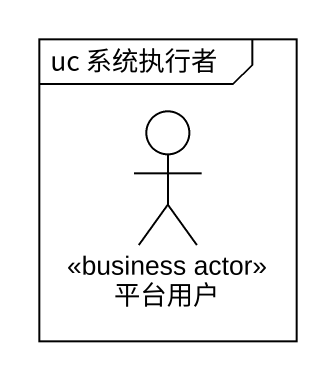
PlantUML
@startuml
mainframe uc 系统执行者
actor 平台用户 <<business actor>>
@enduml
